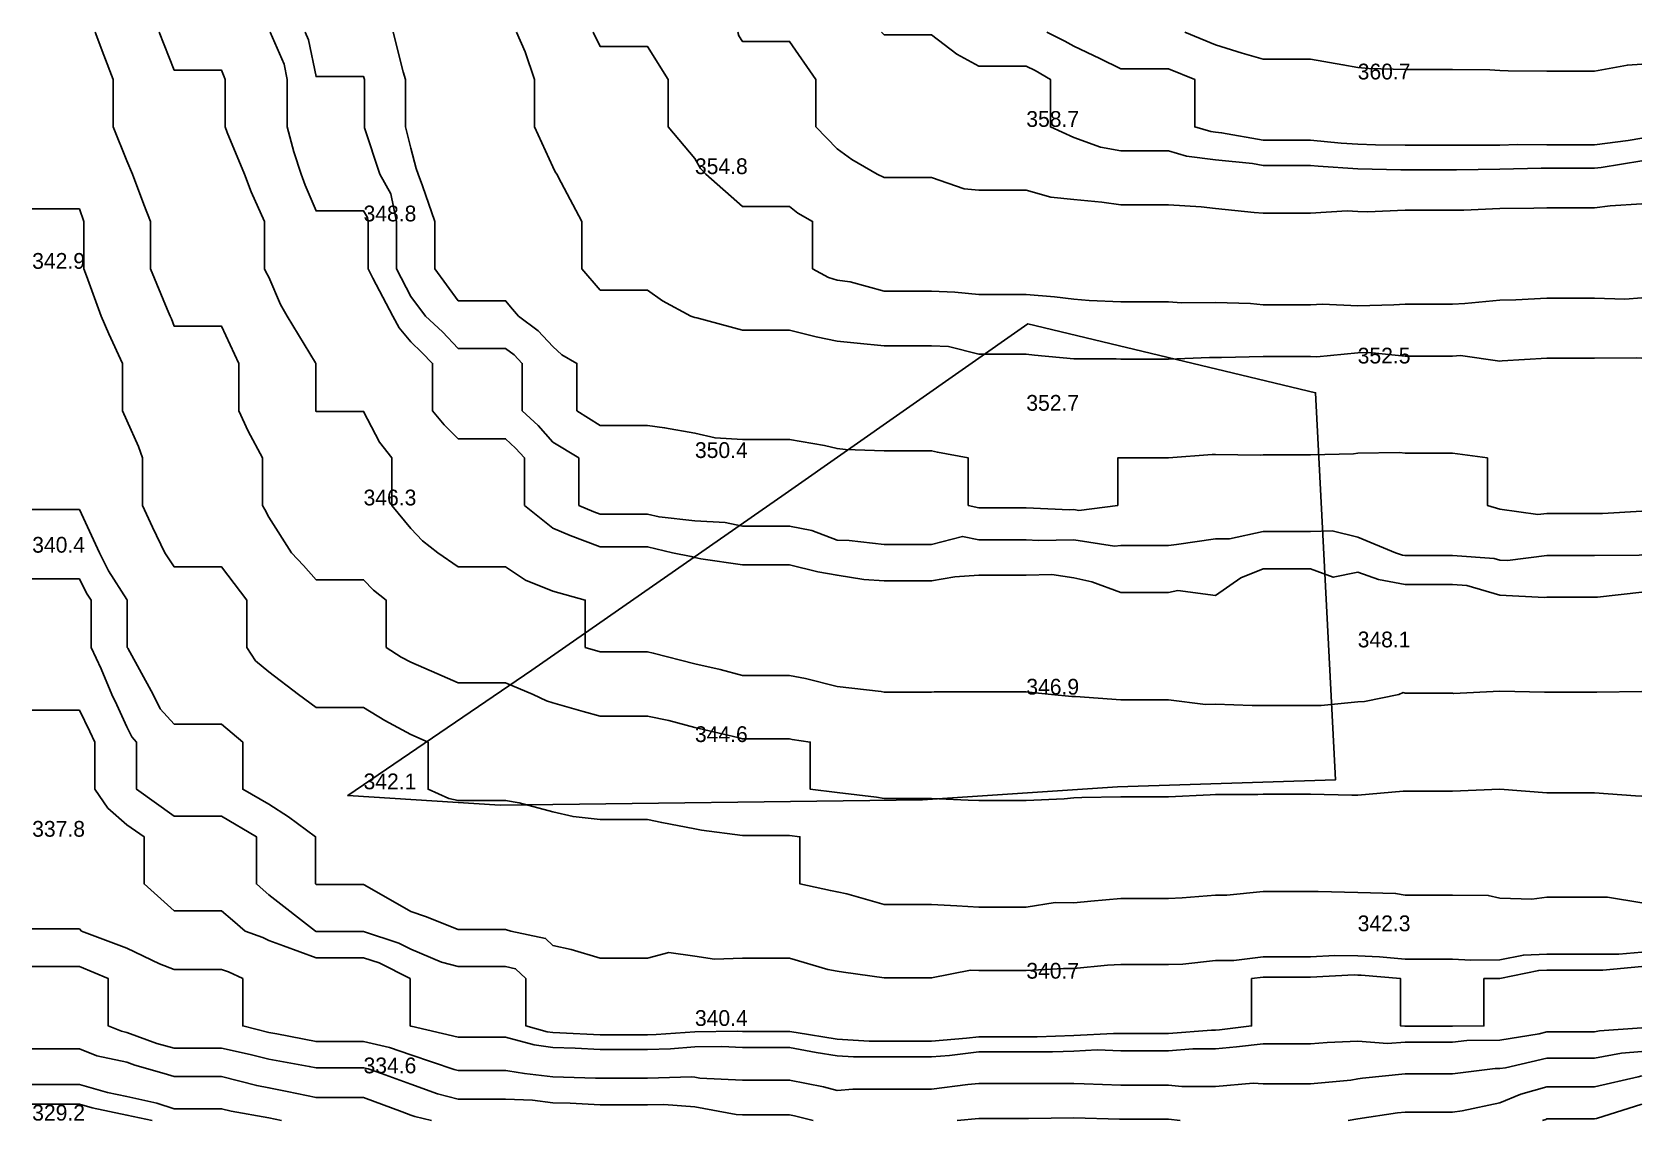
# Model space of a CAD drawing. Extents: x 0 to 102, y 0 to 69.
import ezdxf

# ---------------------------------------------------------------- set-up
doc = ezdxf.new("R2010")
doc.units = 0
for name, color, linetype in [('CONTOURS_MAJEURES', 3, 'CONTINUOUS'), ('CONTOURS_MINEURES', 8, 'CONTINUOUS'), ('PARCELLE', 4, 'CONTINUOUS'), ('POINTS_COTES', 7, 'CONTINUOUS')]:
    doc.layers.add(name, color=color, linetype=linetype)

msp = doc.modelspace()

# ---------------------------------------------------------------- linework, layer by layer
at = {"layer": 'CONTOURS_MAJEURES'}
for points in [[(17.293, 68.999), (17.503, 68.505), (17.997, 66.18), (18.174, 66.18), (21.001, 66.18), (21.054, 66.003), (21.054, 63.049), (21.054, 62.997), (21.071, 62.927), (22.031, 60.001), (22.738, 58.743), (23.093, 57.005), (23.093, 56.1), (23.093, 53.999), (23.995, 52.237), (24.934, 51.003), (25.998, 50.001), (27, 48.954), (29.047, 48.954), (30.004, 48.954), (30.551, 48.546), (31.061, 47.996), (31.061, 46.939), (31.061, 45.001), (32.057, 44.059), (32.998, 43.004), (34.65, 42.005), (34.65, 40.652), (34.65, 38.999), (35.597, 38.594), (36.002, 38.441), (38.439, 38.441), (38.996, 38.441), (39.727, 38.27), (42.001, 38.016), (43.913, 37.909), (45.005, 37.691), (46.692, 37.691), (47.999, 37.691), (49.399, 37.399), (51.003, 36.806), (51.766, 36.766), (53.997, 36.524), (56.479, 36.524), (57.001, 36.524), (58.963, 37.036), (59.995, 36.818), (60.813, 36.818), (63, 36.818), (63.78, 36.781), (66.004, 36.823), (68.59, 36.411), (68.998, 36.464), (71.54, 36.464), (72.002, 36.464), (72.521, 36.521), (74.996, 36.887), (75.868, 36.873), (78.001, 37.341), (79.663, 37.341), (81.005, 37.341), (82.385, 37.384), (83.999, 36.977), (86.402, 36.003), (86.849, 35.849), (87.003, 35.82), (87.186, 35.82), (89.997, 35.82), (92.641, 35.642), (93.001, 35.535), (93.493, 35.51), (95.995, 35.818), (96.18, 35.818), (99, 35.818), (101.845, 35.843), (102.004, 35.861)], [(64.304, 68.999), (65.441, 68.437), (66.004, 68.109), (67.667, 67.335), (68.998, 66.669), (69.666, 66.669), (72.002, 66.669), (73.673, 66.003), (73.673, 64.325), (73.673, 62.997), (74.7, 62.7), (74.996, 62.664), (75.369, 62.625), (78.001, 62.159), (78.841, 62.159), (81.005, 62.159), (82.962, 61.959), (83.999, 61.895), (85.133, 61.865), (87.003, 61.836), (88.837, 61.836), (89.997, 61.836), (91.828, 61.827), (93.001, 61.845), (94.124, 61.873), (95.995, 61.864), (97.864, 61.864), (99, 61.864), (101.146, 62.141), (102.004, 62.28)], [(0.002, 34.351), (1.647, 34.351), (2.996, 34.351), (3.443, 33.444), (3.73, 32.996), (3.73, 30.732), (3.73, 30.001), (4.37, 28.631), (5.041, 27.005), (5.356, 26.359), (6.001, 24.965), (6.323, 24.32), (6.615, 23.998), (6.615, 21.615), (6.615, 21.003), (9.005, 19.291), (10.295, 19.291), (11.999, 19.291), (14.21, 17.996), (14.21, 15.791), (14.21, 15), (14.635, 14.633), (15.003, 14.315), (17.951, 12.005), (17.997, 11.988), (20.985, 11.988), (21.001, 11.988), (23.237, 11.244), (23.995, 10.858), (25.945, 10.053), (27, 9.761), (27.762, 9.761), (30.004, 9.761), (30.633, 9.63), (31.287, 8.998), (31.287, 7.286), (31.287, 6.002), (32.634, 5.637), (32.998, 5.585), (33.429, 5.571), (36.002, 5.429), (38.425, 5.429), (38.996, 5.429), (39.551, 5.448), (42.001, 5.628), (44.673, 5.67), (45.005, 5.656), (47.654, 5.656), (47.999, 5.656), (48.424, 5.576), (51.003, 5.169), (53.032, 5.033), (53.997, 5.03), (54.969, 5.03), (57.001, 5.03), (59.217, 5.221), (59.995, 5.313), (60.684, 5.313), (63, 5.313), (63.691, 5.311), (66.004, 5.387), (68.527, 5.529), (68.998, 5.512), (69.488, 5.512), (72.002, 5.512), (74.736, 5.741), (74.996, 5.741), (75.236, 5.762), (77.275, 6.002), (77.275, 8.275), (77.275, 8.998), (78.001, 9.088), (80.915, 9.088), (81.005, 9.088), (83.767, 9.231), (83.999, 9.229), (84.218, 9.218), (86.717, 8.998), (86.717, 6.288), (86.717, 6.002), (86.981, 5.98), (87.003, 5.982), (89.977, 5.982), (89.997, 5.982), (90.015, 5.984), (92, 6.002), (92, 7.001), (92, 8.998), (93.001, 9.01), (95.472, 9.523), (95.995, 9.541), (96.538, 9.541), (99, 9.541), (99.542, 9.541), (102.004, 9.772)], [(0.002, 1.04), (1.957, 1.04), (2.996, 1.04), (3.81, 0.812), (6.001, 0.351), (7.61, 0)]]:
    msp.add_lwpolyline(points, dxfattribs=at)
at = {"layer": 'CONTOURS_MINEURES'}
for points in [[(3.991, 68.999), (4.548, 67.55), (5.142, 66.003), (5.142, 65.144), (5.142, 62.997), (6.001, 60.836), (6.36, 60.001), (7.079, 58.081), (7.503, 57.005), (7.503, 55.502), (7.503, 53.999), (8.565, 51.442), (8.742, 51.003), (8.824, 50.822), (9.005, 50.359), (9.647, 50.359), (11.999, 50.359), (13.091, 47.996), (13.091, 46.907), (13.091, 45.001), (13.696, 43.698), (14.589, 42.005), (14.589, 39.413), (14.589, 38.999), (14.746, 38.742), (15.003, 38.25), (16.44, 36.003), (17.19, 35.193), (17.997, 34.285), (19.714, 34.285), (21.001, 34.285), (21.626, 33.623), (22.425, 32.996), (22.425, 31.425), (22.425, 30.001), (23.382, 29.387), (23.995, 29.06), (25.652, 28.349), (27, 27.743), (27.74, 27.743), (30.004, 27.743), (31.751, 27.005), (32.604, 26.609), (32.998, 26.487), (34.926, 25.928), (36.002, 25.644), (37.358, 25.644), (38.996, 25.644), (40.356, 25.359), (42.001, 24.915), (44.727, 24.277), (45.005, 24.2), (47.798, 24.2), (47.999, 24.2), (48.161, 24.161), (49.305, 23.998), (49.305, 22.696), (49.305, 21.003), (51.003, 20.802), (53.503, 20.506), (53.997, 20.411), (54.588, 20.411), (57.001, 20.411), (59.318, 20.322), (59.995, 20.296), (60.701, 20.296), (63, 20.296), (65.403, 20.401), (66.004, 20.463), (66.518, 20.487), (68.998, 20.524), (69.476, 20.524), (72.002, 20.524), (74.651, 20.656), (74.996, 20.67), (77.668, 20.67), (78.001, 20.685), (78.318, 20.685), (81.005, 20.685), (83.632, 20.634), (83.999, 20.63), (86.878, 20.877), (87.003, 20.876), (87.129, 20.876), (89.997, 20.876), (93.001, 21.003), (95.995, 20.77), (98.767, 20.77), (99, 20.77), (101.598, 20.596), (102.004, 20.564)], [(8.039, 68.999), (9.005, 66.582), (11.421, 66.582), (11.999, 66.582), (12.158, 66.163), (12.221, 66.003), (12.221, 65.781), (12.221, 62.997), (12.366, 62.631), (13.462, 60.001), (13.868, 58.869), (14.73, 57.005), (14.73, 56.732), (14.73, 53.999), (14.809, 53.805), (15.003, 53.458), (15.73, 51.73), (16.165, 51.003), (17.947, 48.047), (17.973, 47.996), (17.973, 47.972), (17.973, 45.001), (17.997, 44.961), (18.037, 44.961), (21.001, 44.961), (22.008, 43.013), (22.803, 42.005), (22.803, 40.196), (22.803, 38.999), (23.995, 37.545), (24.746, 36.752), (25.712, 36.003), (27, 35.115), (29.116, 35.115), (30.004, 35.115), (31.27, 34.267), (32.998, 33.571), (35.046, 32.996), (35.046, 32.043), (35.046, 30.001), (36.002, 29.715), (38.711, 29.715), (38.996, 29.715), (39.359, 29.639), (42.001, 28.951), (43.597, 28.596), (45.005, 28.215), (46.789, 28.215), (47.999, 28.215), (49.017, 28.02), (51.003, 27.525), (53.808, 27.194), (53.997, 27.164), (54.156, 27.164), (57.001, 27.164), (57.17, 27.174), (59.995, 27.174), (62.83, 27.174), (63, 27.174), (63.153, 27.158), (64.602, 27.005), (65.876, 26.877), (66.004, 26.883), (66.124, 26.885), (68.998, 26.671), (69.332, 26.671), (72.002, 26.671), (74.364, 26.37), (74.996, 26.398), (77.321, 26.325), (78.001, 26.325), (80.326, 26.325), (81.005, 26.325), (81.694, 26.313), (83.999, 26.538), (84.428, 26.575), (86.597, 27.005), (86.878, 27.13), (87.003, 27.104), (89.898, 27.104), (89.997, 27.104), (90.076, 27.083), (93.001, 27.215), (95.842, 27.158), (95.995, 27.152), (96.143, 27.152), (99, 27.152), (99.159, 27.163), (102.004, 27.193)], [(15.091, 68.999), (15.96, 66.961), (16.163, 66.003), (16.163, 64.162), (16.163, 62.997), (16.576, 61.423), (17.05, 60.001), (17.307, 59.311), (17.997, 57.671), (20.334, 57.671), (21.001, 57.671), (21.241, 57.245), (21.29, 57.005), (21.29, 54.289), (21.29, 53.999), (21.593, 53.407), (22.864, 51.003), (23.258, 50.263), (23.995, 49.361), (24.698, 48.699), (25.37, 47.996), (25.37, 46.626), (25.37, 45.001), (26.105, 44.109), (27, 43.226), (28.78, 43.226), (30.004, 43.226), (30.631, 42.633), (31.191, 42.005), (31.191, 40.813), (31.191, 38.999), (32.998, 37.565), (34.095, 37.096), (36.002, 36.375), (36.374, 36.375), (38.996, 36.375), (40.587, 36.003), (41.763, 35.765), (42.001, 35.704), (42.382, 35.621), (45.005, 35.231), (45.774, 35.231), (47.999, 35.231), (49.795, 34.794), (51.003, 34.567), (52.694, 34.304), (53.997, 34.212), (55.787, 34.212), (57.001, 34.212), (58.46, 34.461), (59.995, 34.571), (61.426, 34.571), (63, 34.571), (64.612, 34.61), (66.004, 34.416), (67.152, 34.149), (68.998, 33.487), (71.512, 33.487), (72.002, 33.487), (72.601, 33.598), (74.996, 33.293), (76.599, 34.399), (78.001, 34.977), (79.026, 34.977), (81.005, 34.977), (82.45, 34.448), (83.999, 34.759), (85.308, 34.307), (87.003, 33.986), (89.011, 33.986), (89.997, 33.986), (90.924, 33.924), (93.001, 33.308), (95.831, 33.161), (95.995, 33.181), (98.815, 33.181), (99, 33.181), (99.186, 33.182), (102.004, 33.493)], [(22.886, 68.999), (23.515, 66.484), (23.657, 66.003), (23.657, 65.664), (23.657, 62.997), (23.995, 61.654), (24.344, 60.348), (24.457, 60.001), (24.746, 59.252), (25.528, 57.005), (25.528, 55.471), (25.528, 53.999), (27, 51.974), (27.973, 51.974), (30.004, 51.974), (30.443, 51.442), (30.824, 51.003), (32.071, 50.072), (32.998, 49.073), (33.556, 48.555), (34.523, 47.996), (34.523, 46.521), (34.523, 45.001), (36.002, 44.068), (38.064, 44.068), (38.996, 44.068), (40.074, 43.926), (42.001, 43.583), (43.276, 43.277), (45.005, 43.185), (46.819, 43.185), (47.999, 43.185), (50.204, 42.802), (51.003, 42.604), (51.536, 42.538), (53.997, 42.46), (56.545, 42.46), (57.001, 42.46), (57.37, 42.374), (59.319, 42.005), (59.319, 39.677), (59.319, 38.999), (59.995, 38.856), (62.857, 38.856), (63, 38.856), (65.731, 38.726), (66.004, 38.731), (66.322, 38.681), (68.798, 38.999), (68.798, 41.805), (68.798, 42.005), (68.998, 42.021), (71.986, 42.021), (72.002, 42.021), (74.786, 42.216), (74.996, 42.222), (77.812, 42.193), (78.001, 42.197), (78.193, 42.197), (81.005, 42.197), (83.734, 42.27), (83.999, 42.303), (86.658, 42.35), (87.003, 42.316), (87.314, 42.316), (89.997, 42.316), (92.223, 42.005), (92.223, 41.226), (92.223, 38.999), (93.001, 38.755), (95.415, 38.418), (95.995, 38.49), (96.505, 38.49), (99, 38.49), (99.505, 38.495), (102.004, 38.635)], [(30.685, 68.999), (31.252, 67.751), (31.843, 66.003), (31.843, 64.157), (31.843, 62.997), (32.998, 60.466), (33.151, 60.153), (33.246, 60.001), (33.528, 59.472), (34.834, 57.005), (34.834, 55.836), (34.834, 53.999), (36.002, 52.646), (37.354, 52.646), (38.996, 52.646), (39.954, 51.958), (41.732, 51.003), (42.001, 50.904), (42.121, 50.883), (45.005, 50.106), (47.106, 50.106), (47.999, 50.106), (49.684, 49.682), (51.003, 49.415), (52.28, 49.279), (53.997, 49.105), (55.894, 49.105), (57.001, 49.105), (58.064, 49.063), (59.995, 48.582), (62.415, 48.582), (63, 48.582), (63.528, 48.525), (66.004, 48.295), (68.701, 48.295), (68.998, 48.28), (69.281, 48.28), (72.002, 48.28), (74.615, 48.379), (74.996, 48.384), (75.369, 48.37), (78.001, 48.431), (80.571, 48.431), (81.005, 48.431), (81.416, 48.409), (83.999, 48.678), (84.697, 48.695), (87.003, 48.45), (89.545, 48.45), (89.997, 48.45), (90.504, 48.504), (93.001, 48.147), (93.164, 48.16), (95.995, 48.326), (98.671, 48.326), (99, 48.326), (101.656, 48.345), (102.004, 48.333)], [(35.56, 68.999), (36.002, 68.087), (38.085, 68.087), (38.996, 68.087), (40.313, 66.003), (40.313, 64.315), (40.313, 62.997), (42.001, 60.983), (42.363, 60.362), (42.691, 60.001), (45.005, 57.953), (45.952, 57.953), (47.999, 57.953), (48.513, 57.519), (49.454, 57.005), (49.454, 55.549), (49.454, 53.999), (50.459, 53.456), (51.003, 53.288), (51.827, 53.175), (53.997, 52.583), (55.581, 52.583), (57.001, 52.583), (58.479, 52.52), (59.995, 52.38), (61.377, 52.38), (63, 52.38), (64.787, 52.217), (66.004, 52.08), (66.982, 51.981), (68.998, 51.895), (69.893, 51.895), (72.002, 51.895), (72.841, 51.842), (74.996, 51.863), (77.203, 51.798), (78.001, 51.718), (78.717, 51.718), (81.005, 51.718), (81.764, 51.763), (83.999, 51.66), (86.286, 51.719), (87.003, 51.756), (89.245, 51.756), (89.997, 51.756), (90.794, 51.798), (93.001, 52.007), (94.02, 52.022), (95.995, 52.127), (97.122, 52.127), (99, 52.127), (100.924, 52.08), (102.004, 52.154)], [(44.72, 68.999), (44.778, 68.773), (45.005, 68.418), (47.418, 68.418), (47.999, 68.418), (49.671, 66.003), (49.671, 64.671), (49.671, 62.997), (51.003, 61.612), (51.933, 60.931), (53.54, 60.001), (53.997, 59.795), (56.795, 59.795), (57.001, 59.795), (59.065, 59.07), (59.995, 58.978), (61.022, 58.978), (63, 58.978), (64.546, 58.547), (66.004, 58.391), (67.786, 58.218), (68.998, 58.05), (70.046, 58.05), (72.002, 58.05), (74.08, 57.922), (74.996, 57.828), (77.439, 57.565), (78.001, 57.515), (78.511, 57.515), (81.005, 57.515), (83.338, 57.666), (83.999, 57.631), (84.613, 57.618), (87.003, 57.717), (89.286, 57.717), (89.997, 57.717), (90.72, 57.726), (93.001, 57.818), (95.157, 57.844), (95.995, 57.861), (98.141, 57.861), (99, 57.861), (99.996, 57.999), (102.004, 58.115)], [(53.827, 68.999), (53.997, 68.84), (54.157, 68.84), (57.001, 68.84), (58.607, 67.61), (59.995, 66.843), (62.157, 66.843), (63, 66.843), (63.563, 66.565), (64.527, 66.003), (64.527, 64.475), (64.527, 62.997), (66.004, 62.323), (67.705, 61.703), (68.998, 61.469), (70.53, 61.469), (72.002, 61.469), (73.141, 61.14), (74.996, 60.912), (77.333, 60.667), (78.001, 60.549), (80.456, 60.549), (81.005, 60.549), (81.502, 60.498), (83.999, 60.343), (86.732, 60.272), (87.003, 60.268), (87.27, 60.268), (89.997, 60.268), (90.263, 60.266), (93.001, 60.308), (95.621, 60.376), (95.995, 60.374), (96.369, 60.374), (99, 60.374), (99.429, 60.429), (102.004, 60.847)], [(73.044, 68.999), (74.996, 68.189), (76.674, 67.677), (78.001, 67.287), (79.288, 67.287), (81.005, 67.287), (83.065, 66.938), (83.999, 66.765), (84.696, 66.698), (87.003, 66.642), (87.641, 66.642), (89.997, 66.642), (92.381, 66.622), (93.001, 66.562), (93.54, 66.542), (95.995, 66.524), (96.518, 66.524), (99, 66.524), (101.088, 66.917), (102.004, 66.976)], [(0.002, 57.8), (2.202, 57.8), (2.996, 57.8), (3.269, 57.005), (3.269, 54.272), (3.269, 53.999), (3.44, 53.556), (4.368, 51.003), (4.868, 49.87), (5.716, 47.996), (5.716, 47.712), (5.716, 45.001), (6.001, 44.383), (6.73, 42.732), (7.002, 42.005), (7.002, 40.001), (7.002, 38.999), (7.621, 37.618), (8.408, 36.003), (9.005, 35.104), (11.104, 35.104), (11.999, 35.104), (13.608, 32.996), (13.608, 31.392), (13.608, 30.001), (14.155, 29.155), (15.003, 28.45), (16.874, 27.005), (17.997, 26.178), (18.823, 26.178), (21.001, 26.178), (22.351, 25.354), (23.995, 24.475), (25.088, 23.998), (25.088, 22.092), (25.088, 21.003), (26.415, 20.418), (27, 20.296), (29.298, 20.296), (30.004, 20.296), (30.856, 20.147), (32.998, 19.571), (34.275, 19.274), (36.002, 19.079), (37.918, 19.079), (38.996, 19.079), (39.895, 18.895), (42.001, 18.492), (42.422, 18.418), (45.005, 18.073), (47.922, 18.073), (47.999, 18.073), (48.652, 17.996), (48.652, 17.345), (48.652, 15), (50.587, 14.585), (51.003, 14.496), (51.623, 14.38), (53.997, 13.699), (55.696, 13.699), (57.001, 13.699), (58.603, 13.607), (59.995, 13.527), (61.473, 13.527), (63, 13.527), (64.826, 13.826), (66.004, 13.814), (67.083, 13.921), (68.998, 14.09), (71.089, 14.09), (72.002, 14.09), (72.878, 14.124), (74.996, 14.297), (75.709, 14.29), (78.001, 14.524), (80.527, 14.524), (81.005, 14.524), (81.492, 14.513), (83.999, 14.456), (86.402, 14.401), (87.003, 14.3), (87.703, 14.3), (89.997, 14.3), (92.27, 14.271), (93.001, 14.111), (95.043, 14.047), (95.995, 14.173), (98.17, 14.173), (99, 14.173), (99.83, 14.173), (102.004, 13.815)], [(0.002, 38.73), (2.728, 38.73), (2.996, 38.73), (4.269, 36.003), (4.841, 34.842), (6.001, 33.032), (6.023, 32.996), (6.023, 30.023), (6.023, 30.001), (6.06, 29.942), (7.664, 27.005), (8.111, 26.11), (9.005, 25.126), (10.876, 25.126), (11.999, 25.126), (13.344, 23.998), (13.344, 22.344), (13.344, 21.003), (15.003, 20.06), (16.253, 19.251), (17.96, 17.996), (17.96, 17.959), (17.96, 15), (17.997, 14.97), (20.971, 14.97), (21.001, 14.97), (21.076, 14.925), (23.995, 13.248), (24.933, 12.939), (27, 12.106), (29.903, 12.106), (30.004, 12.106), (30.337, 12.005), (32.54, 11.545), (32.998, 11.103), (34.161, 10.841), (36.002, 10.296), (37.703, 10.296), (38.996, 10.296), (40.349, 10.65), (42.001, 10.42), (43.231, 10.229), (45.005, 10.287), (46.716, 10.287), (47.999, 10.287), (50.424, 9.577), (51.003, 9.476), (51.417, 9.413), (53.997, 9.043), (56.956, 9.043), (57.001, 9.043), (59.468, 9.527), (59.995, 9.505), (60.502, 9.505), (63, 9.505), (65.355, 9.647), (66.004, 9.643), (68.149, 9.85), (68.998, 9.897), (71.104, 9.897), (72.002, 9.897), (72.917, 9.917), (74.996, 10.153), (76.145, 10.148), (78.001, 10.379), (79.625, 10.379), (81.005, 10.379), (82.545, 10.458), (83.999, 10.447), (85.374, 10.374), (87.003, 10.231), (88.769, 10.231), (89.997, 10.231), (91.161, 10.163), (93.001, 10.184), (94.503, 10.496), (95.995, 10.547), (97.543, 10.547), (99, 10.547), (100.547, 10.547), (102.004, 10.684)], [(0.002, 26.02), (2.015, 26.02), (2.996, 26.02), (3.658, 24.661), (3.964, 23.998), (3.964, 23.033), (3.964, 21.003), (4.799, 19.8), (6.001, 18.741), (7.097, 17.996), (7.097, 16.903), (7.097, 15), (9.005, 13.304), (10.304, 13.304), (11.999, 13.304), (12.697, 12.7), (13.501, 12.005), (14.611, 11.612), (15.003, 11.426), (15.932, 11.072), (17.997, 10.327), (19.325, 10.327), (21.001, 10.327), (21.995, 9.996), (23.958, 8.998), (23.958, 6.039), (23.958, 6.002), (23.988, 5.996), (23.995, 5.993), (24.009, 5.989), (27, 5.295), (27.706, 5.295), (30.004, 5.295), (31.807, 4.806), (32.998, 4.637), (34.407, 4.592), (36.002, 4.504), (37.504, 4.504), (38.996, 4.504), (40.445, 4.553), (42.001, 4.667), (43.698, 4.694), (45.005, 4.637), (46.639, 4.637), (47.999, 4.637), (49.676, 4.324), (51.003, 4.114), (52.047, 4.044), (53.997, 4.038), (55.96, 4.038), (57.001, 4.038), (58.136, 4.135), (59.995, 4.355), (61.641, 4.355), (63, 4.355), (64.651, 4.35), (66.004, 4.395), (67.48, 4.478), (68.998, 4.423), (70.576, 4.423), (72.002, 4.423), (73.553, 4.552), (74.996, 4.552), (76.329, 4.668), (78.001, 4.866), (79.869, 4.866), (81.005, 4.866), (82.056, 4.947), (83.999, 5.04), (85.885, 4.883), (87.003, 4.98), (88.979, 4.98), (89.997, 4.98), (90.912, 5.087), (93.001, 5.106), (95.502, 5.507), (95.995, 5.619), (98.617, 5.619), (99, 5.619), (99.322, 5.68), (102.004, 5.889)], [(0.002, 12.153), (0.15, 12.153), (2.996, 12.153), (3.127, 12.005), (6.001, 10.925), (8.066, 9.938), (9.005, 9.588), (9.592, 9.588), (11.999, 9.588), (12.434, 9.434), (13.349, 8.998), (13.349, 7.652), (13.349, 6.002), (15.003, 5.586), (15.506, 5.498), (17.997, 5.008), (20.008, 5.008), (21.001, 5.008), (22.64, 4.641), (23.995, 4.177), (26.753, 3.243), (27, 3.186), (29.814, 3.186), (30.004, 3.186), (30.153, 3.145), (31.202, 2.996), (32.998, 2.773), (35.705, 2.699), (36.002, 2.683), (36.315, 2.683), (38.996, 2.683), (41.773, 2.769), (42.001, 2.751), (42.302, 2.695), (45.005, 2.566), (47.57, 2.566), (47.999, 2.566), (50.14, 2.135), (51.003, 1.917), (52.008, 1.99), (53.997, 1.983), (55.013, 1.983), (57.001, 1.983), (59.284, 2.284), (59.995, 2.352), (60.641, 2.352), (63, 2.352), (65.35, 2.343), (66.004, 2.353), (66.666, 2.334), (68.998, 2.249), (71.254, 2.249), (72.002, 2.249), (72.846, 2.152), (74.996, 2.152), (77.367, 2.364), (78.001, 2.341), (78.657, 2.341), (81.005, 2.341), (83.571, 2.568), (83.999, 2.64), (84.308, 2.687), (87.003, 2.971), (89.973, 2.971), (89.997, 2.971), (90.169, 2.996), (92.706, 3.292), (93.001, 3.294), (93.356, 3.351), (95.995, 3.953), (96.952, 3.953), (99, 3.953), (100.723, 4.278), (102.004, 4.378)], [(0.002, 9.764), (0.765, 9.764), (2.996, 9.764), (4.826, 8.998), (4.826, 7.827), (4.826, 6.002), (5.665, 5.667), (6.001, 5.594), (7.897, 4.894), (9.005, 4.587), (10.59, 4.587), (11.999, 4.587), (13.813, 4.187), (15.003, 3.887), (17.556, 3.438), (17.997, 3.352), (18.353, 3.352), (21.001, 3.352), (21.291, 3.287), (22.141, 2.996), (23.995, 2.31), (25.692, 1.691), (27, 1.368), (28.372, 1.368), (30.004, 1.368), (31.712, 1.287), (32.998, 1.127), (34.098, 1.097), (36.002, 0.99), (38.007, 0.99), (38.996, 0.99), (40.021, 1.022), (42.001, 0.867), (44.622, 0.382), (45.005, 0.363), (45.368, 0.363), (47.999, 0.363), (48.302, 0.302), (49.501, 0)], [(0.002, 4.548), (1.548, 4.548), (2.996, 4.548), (4.104, 4.105), (6.001, 3.698), (6.513, 3.508), (8.366, 2.996), (9.005, 2.792), (9.209, 2.792), (11.999, 2.792), (14.23, 2.224), (15.003, 2.086), (16.164, 1.834), (17.997, 1.464), (19.465, 1.464), (21.001, 1.464), (23.437, 0.559), (23.995, 0.352), (24.254, 0.258), (25.298, 0)], [(0.002, 2.278), (0.72, 2.278), (2.996, 2.278), (4.779, 1.778), (6.001, 1.521), (7.893, 1.108), (9.005, 0.754), (11.245, 0.754), (11.999, 0.754), (12.601, 0.601), (15.003, 0.172), (15.796, 0)], [(83.4, 0), (83.999, 0.102), (86.517, 0.485), (87.003, 0.536), (87.539, 0.536), (89.997, 0.536), (90.624, 0.625), (93.001, 1.129), (94.328, 1.669), (95.995, 2.132), (96.861, 2.132), (99, 2.132), (101.779, 2.771), (102.004, 2.842)], [(95.721, 0), (95.916, 0.079), (95.995, 0.102), (98.898, 0.102), (99, 0.102), (99.132, 0.132), (102.004, 1.038)], [(58.613, 0), (59.995, 0.133), (62.866, 0.133), (63, 0.133), (63.133, 0.133), (66.004, 0.174), (68.908, 0.09), (68.998, 0.087), (69.085, 0.087), (72.002, 0.087), (72.751, 0)]]:
    msp.add_lwpolyline(points, dxfattribs=at)
at = {"layer": 'PARCELLE'}
msp.add_lwpolyline([(63.103, 50.506), (81.332, 46.14), (82.591, 21.595), (68.781, 21.149), (56.418, 20.34), (29.662, 20), (20, 20.599), (31.662, 28.545), (47.719, 39.742), (63.103, 50.506)], close=True, dxfattribs=at)

# ---------------------------------------------------------------- texts
at = {"layer": 'POINTS_COTES'}
for s, p in [('360.7', (83.999, 66.003)), ('358.7', (63, 62.997)), ('354.8', (42.001, 60.001)), ('348.8', (21.001, 57.005)), ('342.9', (0.002, 53.999)), ('352.5', (83.999, 47.996)), ('352.7', (63, 45.001)), ('350.4', (42.001, 42.005)), ('346.3', (21.001, 38.999)), ('340.4', (0.002, 36.003)), ('348.1', (83.999, 30.001)), ('346.9', (63, 27.005)), ('344.6', (42.001, 23.998)), ('342.1', (21.001, 21.003)), ('337.8', (0.002, 17.996)), ('342.3', (83.999, 12.005)), ('340.7', (63, 8.998)), ('340.4', (42.001, 6.002)), ('334.6', (21.001, 2.996)), ('329.2', (0.002, 0))]:
    msp.add_text(s, height=1, dxfattribs=at).set_placement(p)

doc.saveas('drawing.dxf')
